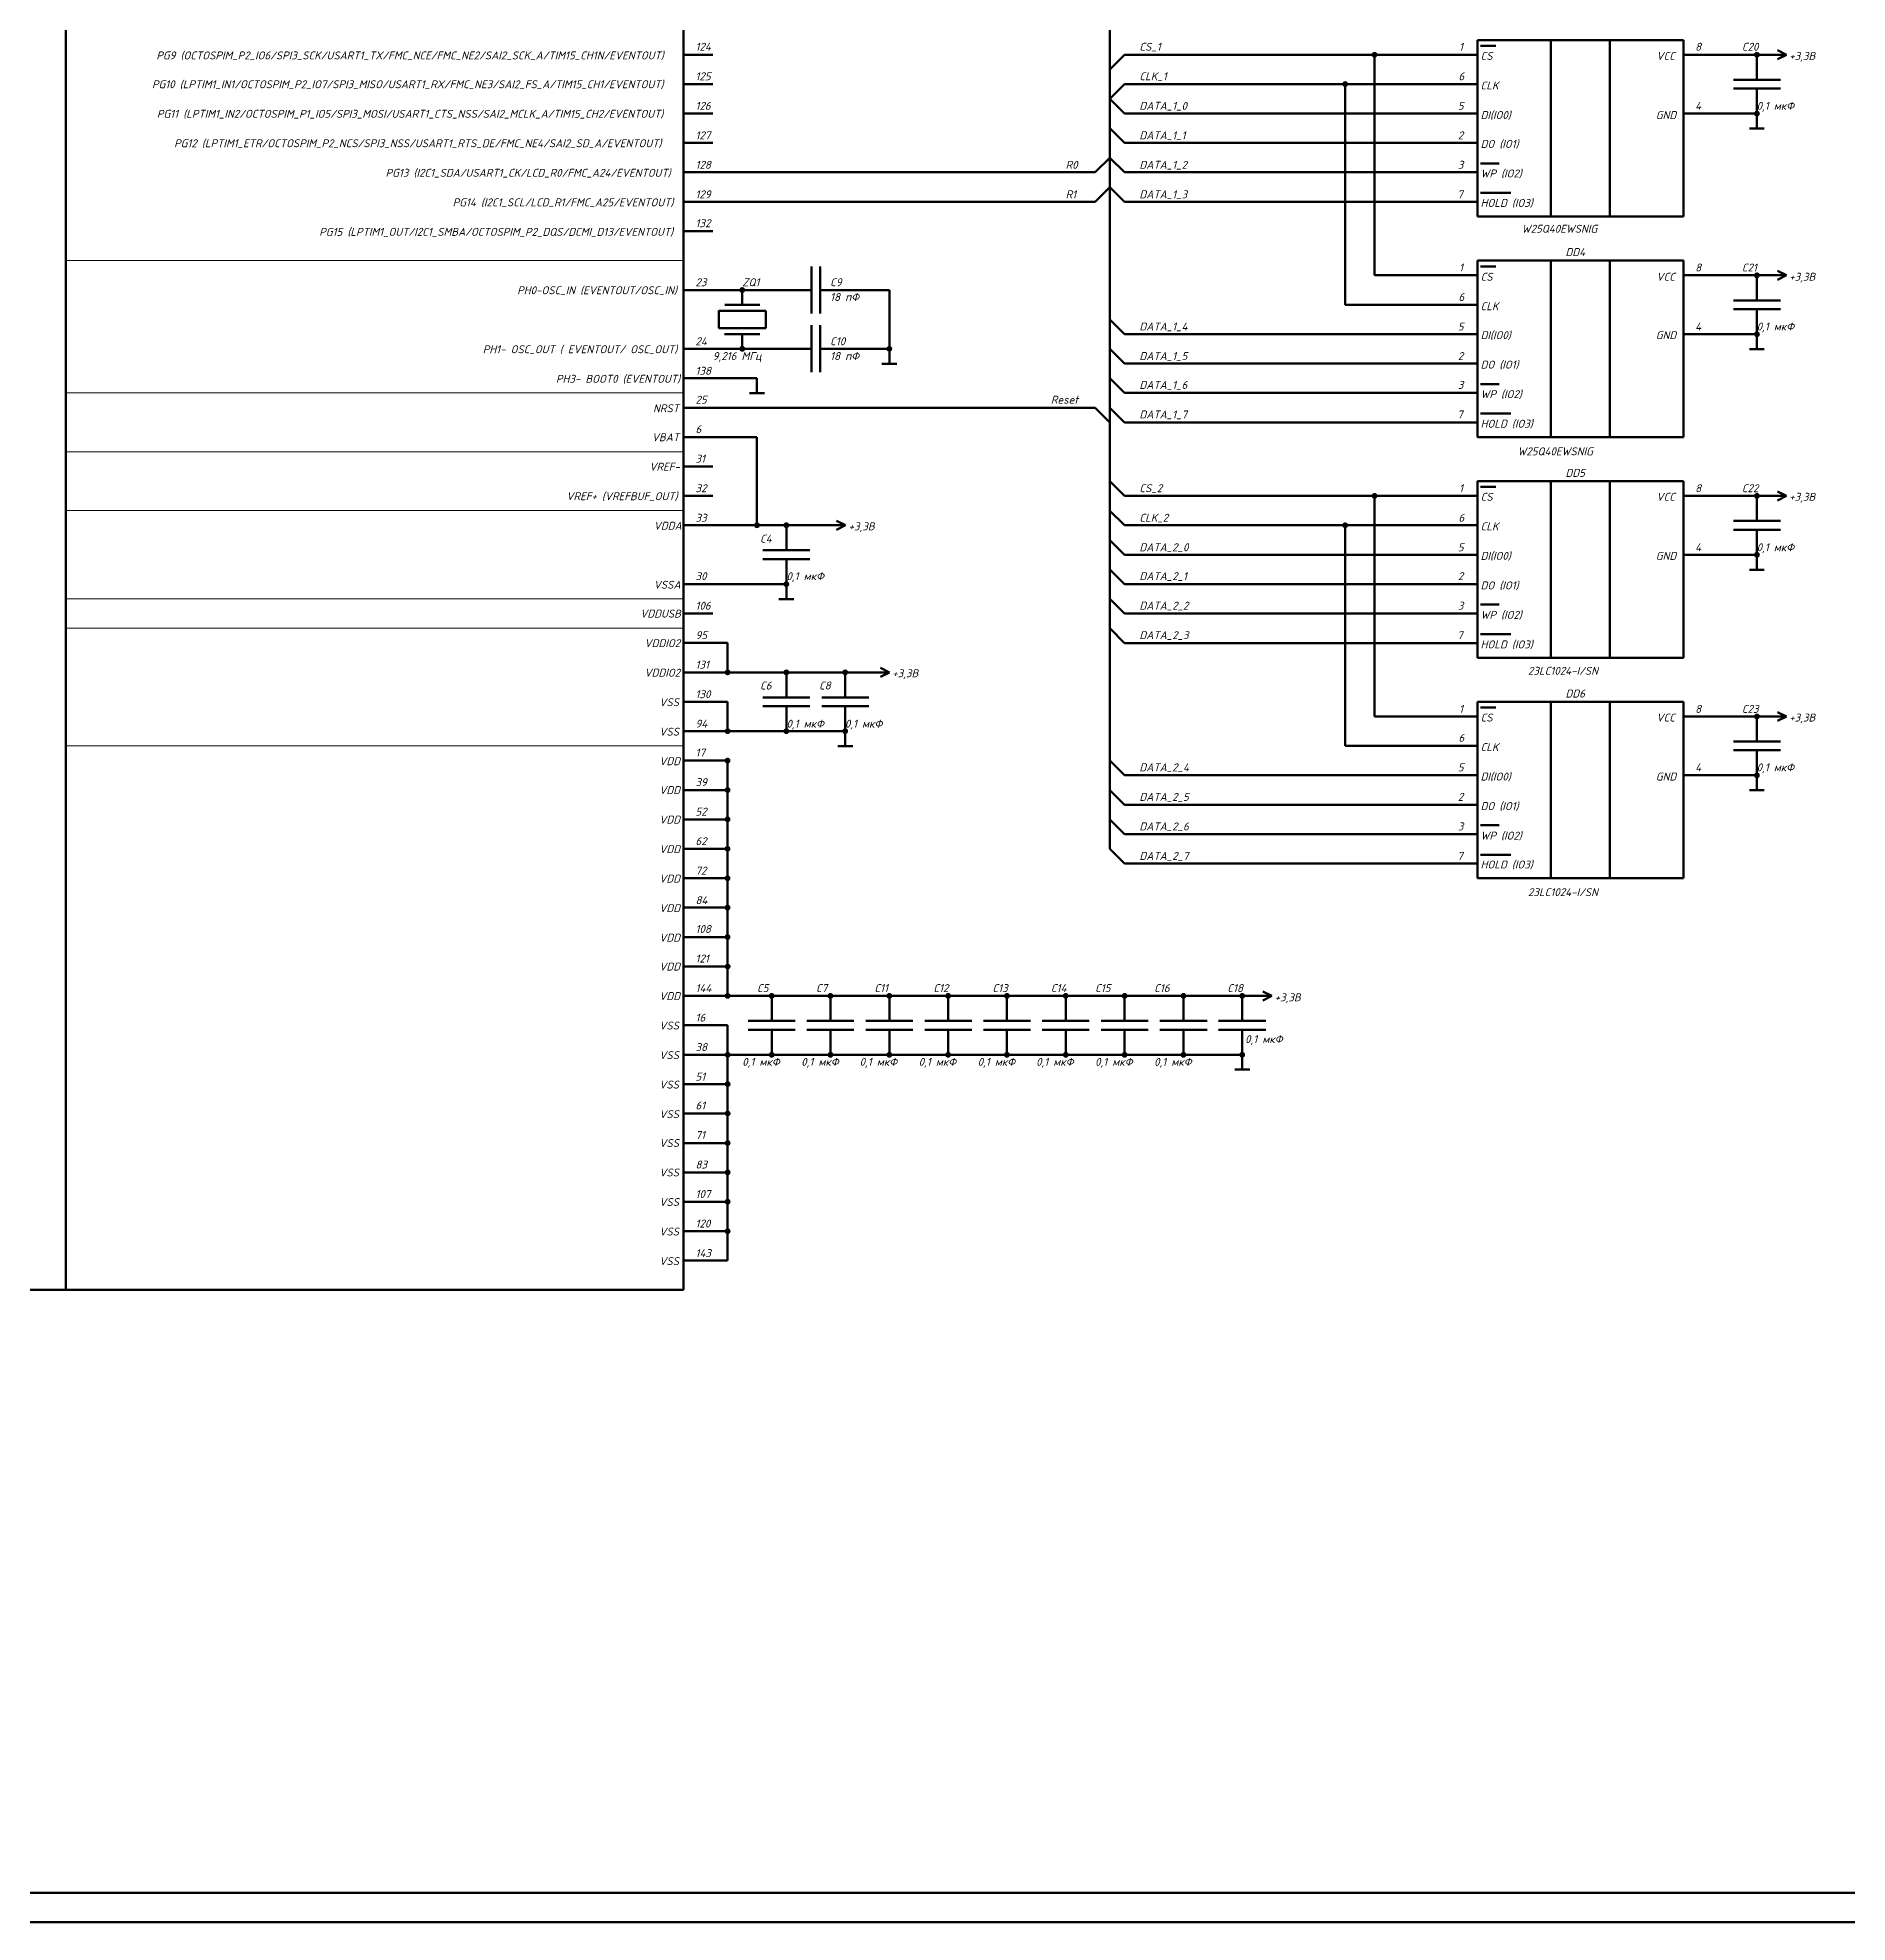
# Model space of a CAD drawing. Header units: inches. Extents: x -26 to 1942, y -380 to 599.
# Drawn here: x 281.4 to 589, y 5.2 to 325.6 of the extents above; entities that cross this region are included whole.
import ezdxf

# ---------------------------------------------------------------- set-up
doc = ezdxf.new("R2010")
doc.units = ezdxf.units.IN
for name, color, linetype, lineweight in [('bus', 5, 'Continuous', 80), ('OSN25', 2, 'Continuous', 20), ('OSN50', 3, 'Continuous', 50), ('TEXT', 1, 'Continuous', 30)]:
    doc.layers.add(name, color=color, linetype=linetype, lineweight=lineweight)
doc.styles.add('ISOCPEUR0', font='isocpeur.ttf', dxfattribs={"height": 2.87999})

msp = doc.modelspace()

# ---------------------------------------------------------------- hatches: boundary and pattern name
at = {"layer": 'OSN50'}
h = msp.add_hatch(color=256, dxfattribs=at)
edge = h.paths.add_edge_path()
edge.add_arc((508.66, 322.73), 0.5, 0, 360)
h = msp.add_hatch(color=256, dxfattribs=at)
edge = h.paths.add_edge_path()
edge.add_arc((573.67, 322.73), 0.5, 0, 360)
h = msp.add_hatch(color=256, dxfattribs=at)
edge = h.paths.add_edge_path()
edge.add_arc((503.67, 317.74), 0.5, 0, 360)
h = msp.add_hatch(color=256, dxfattribs=at)
edge = h.paths.add_edge_path()
edge.add_arc((573.67, 312.72), 0.5, 0, 360)
h = msp.add_hatch(color=256, dxfattribs=at)
edge = h.paths.add_edge_path()
edge.add_arc((573.67, 285.23), 0.5, 0, 360)
h = msp.add_hatch(color=256, dxfattribs=at)
edge = h.paths.add_edge_path()
edge.add_arc((401.16, 282.73), 0.5, 0, 360)
h = msp.add_hatch(color=256, dxfattribs=at)
edge = h.paths.add_edge_path()
edge.add_arc((573.67, 275.22), 0.5, 0, 360)
h = msp.add_hatch(color=256, dxfattribs=at)
edge = h.paths.add_edge_path()
edge.add_arc((401.16, 272.74), 0.5, 0, 360)
h = msp.add_hatch(color=256, dxfattribs=at)
edge = h.paths.add_edge_path()
edge.add_arc((426.17, 272.74), 0.5, 0, 360)
h = msp.add_hatch(color=256, dxfattribs=at)
edge = h.paths.add_edge_path()
edge.add_arc((508.66, 247.73), 0.5, 0, 360)
h = msp.add_hatch(color=256, dxfattribs=at)
edge = h.paths.add_edge_path()
edge.add_arc((573.67, 247.73), 0.5, 0, 360)
h = msp.add_hatch(color=256, dxfattribs=at)
edge = h.paths.add_edge_path()
edge.add_arc((403.67, 242.74), 0.5, 0, 360)
h = msp.add_hatch(color=256, dxfattribs=at)
edge = h.paths.add_edge_path()
edge.add_arc((408.66, 242.74), 0.5, 0, 360)
h = msp.add_hatch(color=256, dxfattribs=at)
edge = h.paths.add_edge_path()
edge.add_arc((503.67, 242.74), 0.5, 0, 360)
h = msp.add_hatch(color=256, dxfattribs=at)
edge = h.paths.add_edge_path()
edge.add_arc((573.67, 237.72), 0.5, 0, 360)
h = msp.add_hatch(color=256, dxfattribs=at)
edge = h.paths.add_edge_path()
edge.add_arc((408.66, 232.73), 0.5, 0, 360)
h = msp.add_hatch(color=256, dxfattribs=at)
edge = h.paths.add_edge_path()
edge.add_arc((398.68, 217.73), 0.5, 0, 360)
h = msp.add_hatch(color=256, dxfattribs=at)
edge = h.paths.add_edge_path()
edge.add_arc((408.66, 217.73), 0.5, 0, 360)
h = msp.add_hatch(color=256, dxfattribs=at)
edge = h.paths.add_edge_path()
edge.add_arc((418.67, 217.73), 0.5, 0, 360)
h = msp.add_hatch(color=256, dxfattribs=at)
edge = h.paths.add_edge_path()
edge.add_arc((573.67, 210.23), 0.5, 0, 360)
h = msp.add_hatch(color=256, dxfattribs=at)
edge = h.paths.add_edge_path()
edge.add_arc((398.68, 207.73), 0.5, 0, 360)
h = msp.add_hatch(color=256, dxfattribs=at)
edge = h.paths.add_edge_path()
edge.add_arc((408.66, 207.73), 0.5, 0, 360)
h = msp.add_hatch(color=256, dxfattribs=at)
edge = h.paths.add_edge_path()
edge.add_arc((418.67, 207.73), 0.5, 0, 360)
h = msp.add_hatch(color=256, dxfattribs=at)
edge = h.paths.add_edge_path()
edge.add_arc((398.66, 202.73), 0.5, 0, 360)
h = msp.add_hatch(color=256, dxfattribs=at)
edge = h.paths.add_edge_path()
edge.add_arc((573.67, 200.23), 0.5, 0, 360)
h = msp.add_hatch(color=256, dxfattribs=at)
edge = h.paths.add_edge_path()
edge.add_arc((398.66, 197.73), 0.5, 0, 360)
h = msp.add_hatch(color=256, dxfattribs=at)
edge = h.paths.add_edge_path()
edge.add_arc((398.66, 192.74), 0.5, 0, 360)
h = msp.add_hatch(color=256, dxfattribs=at)
edge = h.paths.add_edge_path()
edge.add_arc((398.66, 187.74), 0.5, 0, 360)
h = msp.add_hatch(color=256, dxfattribs=at)
edge = h.paths.add_edge_path()
edge.add_arc((398.66, 182.73), 0.5, 0, 360)
h = msp.add_hatch(color=256, dxfattribs=at)
edge = h.paths.add_edge_path()
edge.add_arc((398.66, 177.74), 0.5, 0, 360)
h = msp.add_hatch(color=256, dxfattribs=at)
edge = h.paths.add_edge_path()
edge.add_arc((398.66, 172.74), 0.5, 0, 360)
h = msp.add_hatch(color=256, dxfattribs=at)
edge = h.paths.add_edge_path()
edge.add_arc((398.68, 167.72), 0.5, 0, 360)
h = msp.add_hatch(color=256, dxfattribs=at)
edge = h.paths.add_edge_path()
edge.add_arc((398.68, 162.73), 0.5, 0, 360)
h = msp.add_hatch(color=256, dxfattribs=at)
edge = h.paths.add_edge_path()
edge.add_arc((406.17, 162.73), 0.5, 0, 360)
h = msp.add_hatch(color=256, dxfattribs=at)
edge = h.paths.add_edge_path()
edge.add_arc((416.16, 162.73), 0.5, 0, 360)
h = msp.add_hatch(color=256, dxfattribs=at)
edge = h.paths.add_edge_path()
edge.add_arc((426.17, 162.73), 0.5, 0, 360)
h = msp.add_hatch(color=256, dxfattribs=at)
edge = h.paths.add_edge_path()
edge.add_arc((436.17, 162.73), 0.5, 0, 360)
h = msp.add_hatch(color=256, dxfattribs=at)
edge = h.paths.add_edge_path()
edge.add_arc((446.16, 162.73), 0.5, 0, 360)
h = msp.add_hatch(color=256, dxfattribs=at)
edge = h.paths.add_edge_path()
edge.add_arc((456.16, 162.73), 0.5, 0, 360)
h = msp.add_hatch(color=256, dxfattribs=at)
edge = h.paths.add_edge_path()
edge.add_arc((466.17, 162.73), 0.5, 0, 360)
h = msp.add_hatch(color=256, dxfattribs=at)
edge = h.paths.add_edge_path()
edge.add_arc((476.18, 162.73), 0.5, 0, 360)
h = msp.add_hatch(color=256, dxfattribs=at)
edge = h.paths.add_edge_path()
edge.add_arc((486.16, 162.73), 0.5, 0, 360)
h = msp.add_hatch(color=256, dxfattribs=at)
edge = h.paths.add_edge_path()
edge.add_arc((398.68, 152.72), 0.5, 0, 360)
h = msp.add_hatch(color=256, dxfattribs=at)
edge = h.paths.add_edge_path()
edge.add_arc((406.17, 152.72), 0.5, 0, 360)
h = msp.add_hatch(color=256, dxfattribs=at)
edge = h.paths.add_edge_path()
edge.add_arc((416.16, 152.72), 0.5, 0, 360)
h = msp.add_hatch(color=256, dxfattribs=at)
edge = h.paths.add_edge_path()
edge.add_arc((426.17, 152.72), 0.5, 0, 360)
h = msp.add_hatch(color=256, dxfattribs=at)
edge = h.paths.add_edge_path()
edge.add_arc((436.17, 152.72), 0.5, 0, 360)
h = msp.add_hatch(color=256, dxfattribs=at)
edge = h.paths.add_edge_path()
edge.add_arc((446.16, 152.72), 0.5, 0, 360)
h = msp.add_hatch(color=256, dxfattribs=at)
edge = h.paths.add_edge_path()
edge.add_arc((456.16, 152.72), 0.5, 0, 360)
h = msp.add_hatch(color=256, dxfattribs=at)
edge = h.paths.add_edge_path()
edge.add_arc((466.17, 152.72), 0.5, 0, 360)
h = msp.add_hatch(color=256, dxfattribs=at)
edge = h.paths.add_edge_path()
edge.add_arc((476.18, 152.72), 0.5, 0, 360)
h = msp.add_hatch(color=256, dxfattribs=at)
edge = h.paths.add_edge_path()
edge.add_arc((486.16, 152.72), 0.5, 0, 360)
h = msp.add_hatch(color=256, dxfattribs=at)
edge = h.paths.add_edge_path()
edge.add_arc((398.68, 147.73), 0.5, 0, 360)
h = msp.add_hatch(dxfattribs=at)
h.set_pattern_fill('ANGLE', color=256, style=0)
h.set_pattern_definition([(0, (0, 0), (0, 6.985), [5.08, -1.905]), (90, (0, 0), (-6.985, 4e-16), [5.08, -1.905])])
edge = h.paths.add_edge_path()
edge.add_arc((540.01, 147.48), 0.5, 0, 360)
h = msp.add_hatch(color=256, dxfattribs=at)
edge = h.paths.add_edge_path()
edge.add_arc((398.68, 142.74), 0.5, 0, 360)
h = msp.add_hatch(color=256, dxfattribs=at)
edge = h.paths.add_edge_path()
edge.add_arc((398.68, 137.72), 0.5, 0, 360)
h = msp.add_hatch(color=256, dxfattribs=at)
edge = h.paths.add_edge_path()
edge.add_arc((398.68, 132.73), 0.5, 0, 360)
h = msp.add_hatch(color=256, dxfattribs=at)
edge = h.paths.add_edge_path()
edge.add_arc((398.68, 127.74), 0.5, 0, 360)
h = msp.add_hatch(color=256, dxfattribs=at)
edge = h.paths.add_edge_path()
edge.add_arc((398.68, 122.72), 0.5, 0, 360)

# ---------------------------------------------------------------- linework, layer by layer
at = {"layer": 'bus'}
msp.add_line((463.66, 560.23), (463.66, 187.74), dxfattribs=at)
at = {"layer": 'OSN25'}
for p, q in [((391.16, 287.74), (286.16, 287.74)), ((391.16, 265.24), (286.16, 265.24)), ((391.16, 255.23), (286.16, 255.23)), ((391.16, 245.24), (286.16, 245.24)), ((391.16, 230.24), (286.16, 230.24)), ((391.16, 225.23), (286.16, 225.23)), ((391.16, 205.23), (286.16, 205.23)), ((814.65, 5.24), (-26.35, 5.24))]:
    msp.add_line(p, q, dxfattribs=at)
at = {"layer": 'OSN50'}
for p, q in [((286.16, 542.72), (286.16, 112.74)), ((391.18, 542.72), (391.18, 112.74)), ((526.17, 325.23), (526.17, 295.24)), ((526.17, 325.23), (561.16, 325.23)), ((527.84, 324.24), (526.66, 324.24)), ((529.3, 324.24), (527.84, 324.24)), ((538.66, 295.24), (538.66, 325.23)), ((548.67, 325.23), (548.67, 295.24)), ((561.16, 325.23), (561.16, 295.24)), ((391.16, 322.74), (396.17, 322.74)), ((463.66, 320.22), (466.17, 322.73)), ((508.66, 322.73), (466.17, 322.73)), ((466.17, 322.73), (466.17, 322.73)), ((508.66, 285.23), (508.66, 322.73)), ((521.18, 322.73), (508.66, 322.73)), ((526.17, 322.73), (521.18, 322.73)), ((561.16, 322.73), (566.18, 322.73)), ((573.67, 322.73), (566.18, 322.73)), ((573.67, 318.62), (573.67, 322.73)), ((576.16, 322.73), (573.67, 322.73)), ((576.16, 322.73), (578.72, 322.73)), ((578.72, 322.73), (577.18, 323.48)), ((578.72, 322.73), (577.18, 321.97)), ((391.16, 317.74), (396.17, 317.74)), ((463.66, 315.23), (466.17, 317.74)), ((503.67, 317.74), (466.17, 317.74)), ((466.17, 317.74), (466.17, 317.74)), ((503.67, 317.74), (503.67, 280.24)), ((521.18, 317.74), (503.67, 317.74)), ((526.17, 317.74), (521.18, 317.74)), ((577.67, 318.47), (569.68, 318.47)), ((466.17, 312.72), (463.66, 315.23)), ((569.68, 316.98), (577.67, 316.98)), ((573.67, 316.82), (573.67, 312.72)), ((391.16, 312.73), (396.17, 312.73)), ((521.18, 312.72), (466.17, 312.72)), ((466.17, 312.72), (466.17, 312.72)), ((466.17, 312.72), (466.17, 312.72)), ((526.17, 312.72), (521.18, 312.72)), ((561.16, 312.72), (566.18, 312.72)), ((573.67, 312.72), (566.18, 312.72)), ((573.67, 312.72), (573.67, 310.18)), ((391.16, 307.73), (396.17, 307.73)), ((466.17, 307.73), (463.66, 310.24)), ((521.18, 307.73), (466.17, 307.73)), ((526.17, 307.73), (521.18, 307.73)), ((572.39, 310.18), (574.93, 310.18)), ((461.15, 302.74), (463.66, 305.22)), ((466.17, 302.74), (463.66, 305.22)), ((391.16, 302.74), (396.17, 302.74)), ((461.15, 302.74), (396.17, 302.74)), ((461.15, 302.74), (461.15, 302.74)), ((521.18, 302.74), (466.17, 302.74)), ((466.17, 302.74), (466.17, 302.74)), ((526.17, 302.74), (521.18, 302.74)), ((528.49, 304.25), (526.66, 304.25)), ((529.83, 304.25), (528.49, 304.25)), ((461.15, 297.72), (463.66, 300.23)), ((466.17, 297.72), (463.66, 300.23)), ((528, 299.26), (526.66, 299.26)), ((529.33, 299.26), (528, 299.26)), ((530.51, 299.26), (529.33, 299.26)), ((531.81, 299.26), (530.51, 299.26)), ((391.16, 297.73), (396.17, 297.73)), ((461.15, 297.72), (396.17, 297.72)), ((461.15, 297.72), (461.15, 297.72)), ((521.18, 297.72), (466.17, 297.72)), ((466.17, 297.72), (466.17, 297.72)), ((526.17, 297.72), (521.18, 297.72)), ((526.17, 295.24), (561.16, 295.24)), ((391.16, 292.73), (396.17, 292.73)), ((412.92, 286.72), (412.92, 278.72)), ((414.41, 278.72), (414.41, 286.72)), ((521.18, 285.23), (508.66, 285.23)), ((526.17, 285.23), (521.18, 285.23)), ((526.17, 287.74), (526.17, 257.74)), ((526.17, 287.74), (561.16, 287.74)), ((527.84, 286.74), (526.66, 286.74)), ((529.3, 286.74), (527.84, 286.74)), ((538.66, 257.74), (538.66, 287.74)), ((548.67, 287.74), (548.67, 257.74)), ((561.16, 287.74), (561.16, 257.74)), ((561.16, 285.23), (566.18, 285.23)), ((573.67, 285.23), (566.18, 285.23)), ((573.67, 281.13), (573.67, 285.23)), ((576.16, 285.23), (573.67, 285.23)), ((576.16, 285.23), (578.72, 285.23)), ((578.72, 285.23), (577.18, 285.99)), ((578.72, 285.23), (577.18, 284.47)), ((391.16, 282.73), (396.17, 282.73)), ((401.16, 282.72), (396.17, 282.72)), ((401.16, 280.24), (401.16, 282.73)), ((408.66, 282.72), (401.16, 282.72)), ((412.76, 282.72), (408.66, 282.72)), ((414.56, 282.72), (418.67, 282.72)), ((418.67, 282.72), (426.17, 282.72)), ((426.17, 282.72), (426.17, 272.74)), ((397.16, 279.23), (397.16, 276.24)), ((397.16, 279.22), (405.16, 279.22)), ((404.16, 280.24), (398.18, 280.24)), ((405.16, 279.22), (405.16, 276.24)), ((503.67, 280.24), (521.18, 280.24)), ((526.17, 280.24), (521.18, 280.24)), ((577.67, 280.97), (569.68, 280.97)), ((569.68, 279.48), (577.67, 279.48)), ((573.67, 279.32), (573.67, 275.22)), ((405.16, 276.24), (397.16, 276.24)), ((412.92, 276.74), (412.92, 268.74)), ((414.41, 268.74), (414.41, 276.74)), ((466.17, 275.22), (463.66, 277.73)), ((391.16, 272.74), (396.17, 272.74)), ((401.16, 272.74), (396.17, 272.74)), ((398.17, 275.23), (401.16, 275.23)), ((401.16, 275.23), (401.16, 272.74)), ((404.16, 275.22), (401.16, 275.22)), ((408.66, 272.74), (401.16, 272.74)), ((412.76, 272.74), (408.66, 272.74)), ((414.56, 272.74), (418.67, 272.74)), ((426.17, 272.74), (418.67, 272.74)), ((426.17, 272.74), (426.17, 270.18)), ((466.17, 270.23), (463.66, 272.74)), ((521.18, 275.22), (466.17, 275.22)), ((526.17, 275.22), (521.18, 275.22)), ((521.18, 275.22), (521.18, 275.22)), ((561.16, 275.22), (566.18, 275.22)), ((573.67, 275.22), (566.18, 275.22)), ((572.39, 272.69), (574.93, 272.69)), ((573.67, 275.22), (573.67, 272.69)), ((424.88, 270.18), (427.45, 270.18)), ((521.18, 270.23), (466.17, 270.23)), ((526.17, 270.23), (521.18, 270.23)), ((391.16, 267.73), (396.17, 267.73)), ((403.67, 267.72), (396.17, 267.72)), ((403.67, 267.72), (403.67, 265.19)), ((466.17, 265.24), (463.66, 267.72)), ((528.49, 266.75), (526.66, 266.75)), ((529.83, 266.75), (528.49, 266.75)), ((391.16, 262.73), (396.17, 262.73)), ((461.15, 262.73), (396.17, 262.73)), ((402.39, 265.19), (404.95, 265.19)), ((461.15, 262.73), (463.66, 260.22)), ((461.15, 262.73), (461.15, 262.73)), ((466.17, 260.22), (463.66, 262.73)), ((521.18, 265.24), (466.17, 265.24)), ((526.17, 265.24), (521.18, 265.24)), ((521.18, 265.24), (521.18, 265.24)), ((521.18, 260.22), (466.17, 260.22)), ((526.17, 260.22), (521.18, 260.22)), ((528, 261.76), (526.66, 261.76)), ((529.33, 261.76), (528, 261.76)), ((530.51, 261.76), (529.33, 261.76)), ((531.81, 261.76), (530.51, 261.76)), ((391.16, 257.74), (396.17, 257.74)), ((396.17, 257.74), (403.67, 257.74)), ((403.67, 257.74), (403.67, 242.74)), ((526.17, 257.74), (561.16, 257.74)), ((391.16, 252.74), (396.17, 252.74)), ((466.17, 247.73), (463.66, 250.24)), ((526.17, 250.24), (526.17, 220.22)), ((526.17, 250.24), (561.16, 250.24)), ((538.66, 220.22), (538.66, 250.24)), ((548.67, 250.24), (548.67, 220.22)), ((561.16, 250.24), (561.16, 220.22)), ((391.16, 247.73), (396.17, 247.73)), ((508.66, 247.73), (466.17, 247.73)), ((466.17, 247.73), (466.17, 247.73)), ((508.66, 247.73), (508.66, 210.23)), ((521.18, 247.73), (508.66, 247.73)), ((526.17, 247.73), (521.18, 247.73)), ((527.84, 249.25), (526.66, 249.25)), ((529.3, 249.25), (527.84, 249.25)), ((561.16, 247.73), (566.18, 247.73)), ((573.67, 247.73), (566.18, 247.73)), ((573.67, 243.63), (573.67, 247.73)), ((576.16, 247.73), (573.67, 247.73)), ((576.16, 247.73), (578.72, 247.73)), ((578.72, 247.73), (577.18, 248.49)), ((578.72, 247.73), (577.18, 246.97)), ((418.72, 242.74), (417.18, 243.5)), ((466.17, 242.74), (463.66, 245.22)), ((391.16, 242.74), (396.17, 242.74)), ((403.67, 242.74), (396.17, 242.74)), ((403.67, 242.74), (408.66, 242.74)), ((408.66, 238.64), (408.66, 242.74)), ((408.66, 242.74), (416.16, 242.74)), ((416.16, 242.74), (418.72, 242.74)), ((418.72, 242.74), (417.18, 241.96)), ((503.67, 242.74), (466.17, 242.74)), ((503.67, 242.74), (503.67, 205.22)), ((521.18, 242.74), (503.67, 242.74)), ((526.17, 242.74), (521.18, 242.74)), ((577.67, 243.47), (569.68, 243.47)), ((569.68, 241.98), (577.67, 241.98)), ((573.67, 241.83), (573.67, 237.72)), ((412.66, 238.48), (404.66, 238.48)), ((466.17, 237.72), (463.66, 240.23)), ((521.18, 237.72), (466.17, 237.72)), ((526.17, 237.72), (521.18, 237.72)), ((561.16, 237.72), (566.18, 237.72)), ((573.67, 237.72), (566.18, 237.72)), ((573.67, 237.72), (573.67, 235.19)), ((404.66, 236.97), (412.66, 236.97)), ((408.66, 236.84), (408.66, 232.73)), ((466.17, 232.73), (463.66, 235.24)), ((572.39, 235.19), (574.93, 235.19)), ((391.16, 232.73), (396.17, 232.73)), ((408.66, 232.73), (396.17, 232.73)), ((408.66, 232.73), (408.66, 230.2)), ((521.18, 232.73), (466.17, 232.73)), ((526.17, 232.73), (521.18, 232.73)), ((391.16, 227.73), (396.17, 227.73)), ((407.4, 230.2), (409.94, 230.2)), ((466.17, 227.74), (463.66, 230.22)), ((521.18, 227.74), (466.17, 227.74)), ((526.17, 227.74), (521.18, 227.74)), ((528.49, 229.26), (526.66, 229.26)), ((529.83, 229.26), (528.49, 229.26)), ((466.17, 222.72), (463.66, 225.23)), ((391.16, 222.74), (396.17, 222.74)), ((396.17, 222.74), (398.66, 222.74)), ((398.66, 222.74), (398.66, 217.73)), ((521.18, 222.72), (466.17, 222.72)), ((526.17, 222.72), (521.18, 222.72)), ((521.18, 222.72), (521.18, 222.72)), ((528, 224.24), (526.66, 224.24)), ((529.33, 224.24), (528, 224.24)), ((530.51, 224.24), (529.33, 224.24)), ((531.81, 224.24), (530.51, 224.24)), ((426.22, 217.73), (424.68, 218.49)), ((526.17, 220.22), (561.16, 220.22)), ((391.16, 217.73), (396.17, 217.73)), ((398.68, 217.73), (396.17, 217.73)), ((408.66, 217.73), (398.68, 217.73)), ((408.66, 213.63), (408.66, 217.73)), ((418.67, 217.73), (408.66, 217.73)), ((418.67, 213.63), (418.67, 217.73)), ((423.66, 217.73), (418.67, 217.73)), ((423.66, 217.73), (426.22, 217.73)), ((426.22, 217.73), (424.68, 216.98)), ((391.16, 212.73), (396.17, 212.73)), ((396.17, 212.73), (398.66, 212.73)), ((398.66, 212.73), (398.66, 207.74)), ((412.66, 213.47), (404.66, 213.47)), ((404.66, 211.98), (412.66, 211.98)), ((408.66, 211.83), (408.66, 207.73)), ((422.66, 213.47), (414.67, 213.47)), ((414.67, 211.98), (422.66, 211.98)), ((418.67, 211.83), (418.67, 207.73)), ((526.17, 212.72), (526.17, 182.72)), ((526.17, 212.72), (561.16, 212.72)), ((527.84, 211.75), (526.66, 211.75)), ((529.3, 211.75), (527.84, 211.75)), ((538.66, 182.72), (538.66, 212.72)), ((548.67, 212.72), (548.67, 182.72)), ((561.16, 212.72), (561.16, 182.72)), ((508.66, 210.23), (521.18, 210.23)), ((526.17, 210.23), (521.18, 210.23)), ((561.16, 210.23), (566.18, 210.23)), ((573.67, 210.23), (566.18, 210.23)), ((573.67, 206.13), (573.67, 210.23)), ((576.16, 210.23), (573.67, 210.23)), ((576.16, 210.23), (578.72, 210.23)), ((578.72, 210.23), (577.18, 210.99)), ((578.72, 210.23), (577.18, 209.48)), ((391.16, 207.74), (396.17, 207.74)), ((398.68, 207.73), (396.17, 207.73)), ((408.66, 207.73), (398.68, 207.73)), ((418.67, 207.73), (408.66, 207.73)), ((417.39, 205.19), (419.95, 205.19)), ((418.67, 207.73), (418.67, 205.19)), ((503.67, 205.22), (521.18, 205.22)), ((526.17, 205.22), (521.18, 205.22)), ((577.67, 205.97), (569.68, 205.97)), ((391.16, 202.73), (396.17, 202.73)), ((398.66, 202.73), (396.17, 202.73)), ((398.66, 197.73), (398.66, 202.73)), ((466.17, 200.23), (463.66, 202.73)), ((569.68, 204.49), (577.67, 204.49)), ((573.67, 204.33), (573.67, 200.23)), ((521.18, 200.23), (466.17, 200.23)), ((526.17, 200.23), (521.18, 200.23)), ((561.16, 200.23), (566.18, 200.23)), ((573.67, 200.23), (566.18, 200.23)), ((573.67, 200.23), (573.67, 197.69)), ((391.16, 197.73), (396.17, 197.73)), ((398.66, 197.73), (396.17, 197.73)), ((398.66, 192.74), (398.66, 197.73)), ((466.17, 195.24), (463.66, 197.72)), ((572.39, 197.69), (574.93, 197.69)), ((391.16, 192.74), (396.17, 192.74)), ((396.17, 192.74), (398.66, 192.74)), ((398.66, 187.74), (398.66, 192.74)), ((466.17, 190.22), (463.66, 192.73)), ((521.18, 195.24), (466.17, 195.24)), ((466.17, 195.24), (466.17, 195.24)), ((526.17, 195.24), (521.18, 195.24)), ((521.18, 195.24), (521.18, 195.24)), ((521.18, 190.22), (466.17, 190.22)), ((526.17, 190.22), (521.18, 190.22)), ((521.18, 190.22), (521.18, 190.22)), ((528.49, 191.76), (526.66, 191.76)), ((529.83, 191.76), (528.49, 191.76)), ((391.16, 187.74), (396.17, 187.74)), ((396.17, 187.74), (398.66, 187.74)), ((398.66, 182.73), (398.66, 187.74)), ((466.17, 185.23), (463.66, 187.74)), ((528, 186.74), (526.66, 186.74)), ((529.33, 186.74), (528, 186.74)), ((530.51, 186.74), (529.33, 186.74)), ((531.81, 186.74), (530.51, 186.74)), ((391.16, 182.73), (396.17, 182.73)), ((396.17, 182.73), (398.66, 182.73)), ((398.66, 177.74), (398.66, 182.73)), ((521.18, 185.23), (466.17, 185.23)), ((466.17, 185.23), (466.17, 185.23)), ((466.17, 185.23), (466.17, 185.23)), ((526.17, 185.23), (521.18, 185.23)), ((526.17, 182.72), (561.16, 182.72)), ((391.16, 177.74), (396.17, 177.74)), ((398.66, 177.74), (396.17, 177.74)), ((398.66, 172.74), (398.66, 177.74)), ((391.16, 172.74), (396.17, 172.74)), ((398.68, 172.74), (396.17, 172.74)), ((398.68, 167.72), (398.68, 172.74)), ((391.18, 167.72), (396.17, 167.72)), ((398.68, 167.72), (396.17, 167.72)), ((398.68, 162.73), (398.68, 167.72)), ((491.21, 162.73), (489.69, 163.49)), ((391.18, 162.73), (396.17, 162.73)), ((396.17, 162.73), (398.68, 162.73)), ((398.68, 162.73), (406.17, 162.73)), ((406.17, 158.63), (406.17, 162.73)), ((406.17, 162.73), (416.16, 162.73)), ((416.16, 158.63), (416.16, 162.73)), ((416.16, 162.73), (426.17, 162.73)), ((426.17, 158.63), (426.17, 162.73)), ((426.17, 162.73), (436.17, 162.73)), ((436.17, 158.63), (436.17, 162.73)), ((436.17, 162.73), (446.16, 162.73)), ((446.16, 158.63), (446.16, 162.73)), ((446.16, 162.73), (456.16, 162.73)), ((456.16, 158.63), (456.16, 162.73)), ((456.16, 162.73), (466.17, 162.73)), ((466.17, 158.63), (466.17, 162.73)), ((466.17, 162.73), (476.18, 162.73)), ((476.18, 158.63), (476.18, 162.73)), ((476.18, 162.73), (486.16, 162.73)), ((486.16, 158.63), (486.16, 162.73)), ((486.16, 162.73), (488.67, 162.73)), ((488.67, 162.73), (491.21, 162.73)), ((491.21, 162.73), (489.69, 161.97)), ((391.18, 157.74), (396.17, 157.74)), ((396.17, 157.74), (398.68, 157.74)), ((398.68, 157.74), (398.68, 152.72)), ((410.17, 158.47), (402.18, 158.47)), ((420.16, 158.47), (412.16, 158.47)), ((430.16, 158.47), (422.17, 158.47)), ((440.17, 158.47), (432.18, 158.47)), ((450.18, 158.47), (442.16, 158.47)), ((460.16, 158.47), (452.17, 158.47)), ((470.17, 158.47), (462.17, 158.47)), ((480.18, 158.47), (472.16, 158.47)), ((490.16, 158.47), (482.16, 158.47)), ((402.18, 156.98), (410.17, 156.98)), ((406.17, 156.82), (406.17, 152.72)), ((412.16, 156.98), (420.16, 156.98)), ((416.16, 156.82), (416.16, 152.72)), ((422.17, 156.98), (430.16, 156.98)), ((426.17, 156.82), (426.17, 152.72)), ((432.18, 156.98), (440.17, 156.98)), ((436.17, 156.82), (436.17, 152.72)), ((442.16, 156.98), (450.18, 156.98)), ((446.16, 156.82), (446.16, 152.72)), ((452.17, 156.98), (460.16, 156.98)), ((456.16, 156.82), (456.16, 152.72)), ((462.17, 156.98), (470.17, 156.98)), ((466.17, 156.82), (466.17, 152.72)), ((472.16, 156.98), (480.18, 156.98)), ((476.18, 156.82), (476.18, 152.72)), ((482.16, 156.98), (490.16, 156.98)), ((486.16, 156.82), (486.16, 152.72)), ((391.18, 152.72), (396.17, 152.72)), ((398.68, 152.72), (396.17, 152.72)), ((406.17, 152.72), (398.68, 152.72)), ((398.68, 152.72), (398.68, 147.73)), ((416.16, 152.72), (406.17, 152.72)), ((426.17, 152.72), (416.16, 152.72)), ((436.17, 152.72), (426.17, 152.72)), ((446.16, 152.72), (436.17, 152.72)), ((456.16, 152.72), (446.16, 152.72)), ((466.17, 152.72), (456.16, 152.72)), ((476.18, 152.72), (466.17, 152.72)), ((486.16, 152.72), (476.18, 152.72)), ((486.16, 152.72), (486.16, 150.19)), ((391.18, 147.73), (396.17, 147.73)), ((398.68, 147.73), (396.17, 147.73)), ((398.68, 147.73), (398.68, 142.74)), ((484.91, 150.19), (487.44, 150.19)), ((391.18, 142.74), (396.17, 142.74)), ((396.17, 142.74), (398.68, 142.74)), ((398.68, 142.74), (398.68, 137.72)), ((391.18, 137.72), (396.17, 137.72)), ((396.17, 137.72), (398.68, 137.72)), ((398.68, 137.72), (398.68, 132.73)), ((391.18, 132.73), (396.17, 132.73)), ((396.17, 132.73), (398.68, 132.73)), ((398.68, 132.73), (398.68, 127.74)), ((391.18, 127.74), (396.17, 127.74)), ((396.17, 127.74), (398.68, 127.74)), ((398.68, 127.74), (398.68, 122.72)), ((391.18, 122.72), (396.17, 122.72)), ((396.17, 122.72), (398.68, 122.72)), ((398.68, 122.72), (398.68, 117.73)), ((391.18, 117.73), (396.17, 117.73)), ((398.68, 117.73), (396.17, 117.73)), ((391.18, 112.74), (91.17, 112.74)), ((-6.33, 10.23), (809.66, 10.23)), ((-26.35, 5.24), (814.65, 5.24)), ((814.65, 5.24), (-26.35, 5.24)), ((-26.35, 5.24), (814.65, 5.24))]:
    msp.add_line(p, q, dxfattribs=at)

# ---------------------------------------------------------------- texts
at = {"layer": 'TEXT', "style": 'ISOCPEUR0', "oblique": 15}
for s, p in [('124', (393.21, 323.41)), ('CS_1', (468.68, 323.41)), ('1', (523.03, 323.41)), ('8', (563.17, 323.41)), ('C20', (571.11, 323.41)), ('PG9 (OCTOSPIM_P2_IO6/SPI3_SCK/USART1_TX/FMC_NCE/FMC_NE2/SAI2_SCK_A/TIM15_CH1N/EVENTOUT)', (301.55, 321.94)), ('CS', (526.69, 321.84)), ('VCC', (556.58, 321.84)), ('+3,3В', (579.16, 321.84)), ('PG10 (LPTIM1_IN1/OCTOSPIM_P2_IO7/SPI3_MISO/USART1_RX/FMC_NE3/SAI2_FS_A/TIM15_CH1/EVENTOUT)', (300.81, 317.03)), ('125', (393.21, 318.39)), ('CLK_1', (468.68, 318.39)), ('6', (522.93, 318.39)), ('CLK', (526.69, 316.82)), ('126', (393.21, 313.37)), ('DATA_1_0', (468.68, 313.37)), ('5', (522.82, 313.37)), ('4', (563.17, 313.37)), ('0,1 мкФ', (573.62, 313.37)), ('PG11 (LPTIM1_IN2/OCTOSPIM_P1_IO5/SPI3_MOSI/USART1_CTS_NSS/SAI2_MCLK_A/TIM15_CH2/EVENTOUT)', (301.65, 312.01)), ('DI(IO0)', (526.69, 311.8)), ('GND', (556.48, 311.8)), ('PG12 (LPTIM1_ETR/OCTOSPIM_P2_NCS/SPI3_NSS/USART1_RTS_DE/FMC_NE4/SAI2_SD_A/EVENTOUT)', (304.58, 307)), ('127', (393.21, 308.35)), ('DATA_1_1', (468.68, 308.35)), ('2', (522.82, 308.35)), ('DO (IO1)', (526.69, 306.89)), ('128', (393.21, 303.34)), ('R0', (456.14, 303.34)), ('DATA_1_2', (468.68, 303.34)), ('3', (522.82, 303.34)), ('PG13 (I2C1_SDA/USART1_CK/LCD_R0/FMC_A24/EVENTOUT)', (340.53, 301.98)), ('WP (IO2)', (526.69, 301.87)), ('PG14 (I2C1_SCL/LCD_R1/FMC_A25/EVENTOUT)', (351.93, 296.96)), ('129', (393.21, 298.32)), ('R1', (456.14, 298.32)), ('DATA_1_3', (468.68, 298.32)), ('7', (522.72, 298.32)), ('HOLD (IO3)', (526.69, 296.86)), ('132', (393.21, 293.41)), ('PG15 (LPTIM1_OUT/I2C1_SMBA/OCTOSPIM_P2_DQS/DCMI_D13/EVENTOUT)', (329.25, 291.94)), ('W25Q40EWSNIG', (533.69, 292.47)), ('DD4', (541.12, 288.5)), ('1', (523.03, 285.88)), ('CS', (526.69, 284.31)), ('VCC', (556.58, 284.31)), ('8', (563.17, 285.88)), ('C21', (571.11, 285.88)), ('+3,3В', (579.16, 284.31)), ('PH0-OSC_IN (EVENTOUT/OSC_IN)', (362.9, 282.01)), ('23', (393.21, 283.37)), ('ZQ1', (401.16, 283.37)), ('C9', (416.1, 283.37)), ('18 пФ', (416.1, 280.87)), ('6', (522.93, 280.87)), ('CLK', (526.69, 279.3)), ('DATA_1_4', (468.68, 275.85)), ('5', (522.82, 275.85)), ('DI(IO0)', (526.69, 274.38)), ('GND', (556.48, 274.38)), ('4', (563.17, 275.85)), ('0,1 мкФ', (573.62, 275.85)), ('PH1- OSC_OUT ( EVENTOUT/ OSC_OUT)', (357.05, 271.98)), ('24', (393.21, 273.34)), ('C10', (416.1, 273.34)), ('138', (393.21, 268.32)), ('9,216 МГц', (396.14, 270.83)), ('18 пФ', (416.1, 270.83)), ('DATA_1_5', (468.68, 270.83)), ('2', (522.82, 270.83)), ('DO (IO1)', (526.69, 269.37)), ('PH3- BOOT0 (EVENTOUT)', (369.49, 266.96)), ('DATA_1_6', (468.68, 265.92)), ('3', (522.82, 265.92)), ('NRST', (386, 261.95)), ('25', (393.21, 263.41)), ('Reset', (453.63, 263.41)), ('WP (IO2)', (526.69, 264.35)), ('6', (393.21, 258.39)), ('DATA_1_7', (468.68, 260.9)), ('7', (522.72, 260.9)), ('HOLD (IO3)', (526.69, 259.33)), ('VBAT', (385.79, 257.03)), ('VREF-', (385.37, 252.02)), ('31', (393.21, 253.38)), ('W25Q40EWSNIG', (532.96, 254.63)), ('DD5', (541.12, 250.97)), ('VREF+ (VREFBUF_OUT)', (371.26, 247)), ('32', (393.21, 248.36)), ('CS_2', (468.68, 248.36)), ('1', (523.03, 248.36)), ('CS', (526.69, 246.9)), ('VCC', (556.58, 246.9)), ('8', (563.17, 248.36)), ('C22', (571.11, 248.36)), ('+3,3В', (579.16, 246.9)), ('33', (393.21, 243.34)), ('CLK_2', (468.68, 243.34)), ('6', (522.93, 243.34)), ('VDDA', (386.11, 241.98)), ('C4', (404.19, 239.79)), ('+3,3В', (419.24, 241.88)), ('CLK', (526.69, 241.88)), ('DATA_2_0', (468.68, 238.32)), ('5', (522.82, 238.32)), ('DI(IO0)', (526.69, 236.86)), ('GND', (556.48, 236.86)), ('4', (563.17, 238.32)), ('0,1 мкФ', (573.62, 238.32)), ('30', (393.21, 233.41)), ('0,1 мкФ', (408.68, 233.41)), ('DATA_2_1', (468.68, 233.41)), ('2', (522.82, 233.41)), ('VSSA', (386.11, 231.95)), ('DO (IO1)', (526.69, 231.84)), ('VDDUSB', (383.81, 227.04)), ('106', (393.21, 228.39)), ('DATA_2_2', (468.68, 228.39)), ('3', (522.82, 228.39)), ('WP (IO2)', (526.69, 226.83)), ('95', (393.21, 223.38)), ('DATA_2_3', (468.68, 223.38)), ('7', (522.72, 223.38)), ('VDDIO2', (384.54, 222.02)), ('HOLD (IO3)', (526.69, 221.81)), ('VDDIO2', (384.54, 217)), ('131', (393.21, 218.36)), ('+3,3В', (426.66, 216.9)), ('23LC1024-I/SN', (534.74, 217.32)), ('130', (393.21, 213.34)), ('C6', (404.19, 214.81)), ('C8', (414.22, 214.81)), ('DD6', (541.12, 213.45)), ('VSS', (387.05, 211.98)), ('1', (523.03, 210.84)), ('8', (563.17, 210.84)), ('C23', (571.11, 210.84)), ('VSS', (387.05, 206.97)), ('94', (393.21, 208.33)), ('0,1 мкФ', (408.68, 208.33)), ('0,1 мкФ', (418.61, 208.33)), ('CS', (526.69, 209.37)), ('VCC', (556.58, 209.37)), ('+3,3В', (579.16, 209.37)), ('6', (522.93, 205.92)), ('CLK', (526.69, 204.35)), ('VDD', (387.05, 201.95)), ('17', (393.21, 203.41)), ('DATA_2_4', (468.68, 200.91)), ('5', (522.82, 200.91)), ('4', (563.17, 200.91)), ('0,1 мкФ', (573.62, 200.91)), ('39', (393.21, 198.4)), ('DI(IO0)', (526.69, 199.34)), ('GND', (556.48, 199.34)), ('VDD', (387.05, 197.04)), ('DATA_2_5', (468.68, 195.89)), ('2', (522.82, 195.89)), ('DO (IO1)', (526.69, 194.32)), ('VDD', (387.05, 192.02)), ('52', (393.21, 193.38)), ('62', (393.21, 188.36)), ('DATA_2_6', (468.68, 190.87)), ('3', (522.82, 190.87)), ('WP (IO2)', (526.69, 189.3)), ('VDD', (387.05, 187)), ('DATA_2_7', (468.68, 185.85)), ('7', (522.72, 185.85)), ('HOLD (IO3)', (526.69, 184.39)), ('VDD', (387.05, 181.99)), ('72', (393.21, 183.35)), ('84', (393.21, 178.33)), ('23LC1024-I/SN', (534.74, 179.69)), ('VDD', (387.05, 176.97)), ('VDD', (387.05, 171.95)), ('108', (393.21, 173.42)), ('VDD', (387.05, 167.04)), ('121', (393.21, 168.4)), ('144', (393.21, 163.38)), ('C5', (403.67, 163.38)), ('C7', (413.7, 163.38)), ('C11', (423.63, 163.38)), ('C12', (433.66, 163.38)), ('C13', (443.7, 163.38)), ('C14', (453.63, 163.38)), ('C15', (461.15, 163.38)), ('C16', (471.19, 163.38)), ('C18', (483.63, 163.38)), ('VDD', (387.05, 162.02)), ('+3,3В', (491.68, 161.81)), ('VSS', (387.05, 157.01)), ('16', (393.21, 158.36)), ('38', (393.21, 153.35)), ('0,1 мкФ', (486.66, 154.71)), ('VSS', (387.05, 151.99)), ('0,1 мкФ', (401.16, 150.84)), ('0,1 мкФ', (411.19, 150.84)), ('0,1 мкФ', (421.12, 150.84)), ('0,1 мкФ', (431.16, 150.84)), ('0,1 мкФ', (441.19, 150.84)), ('0,1 мкФ', (451.12, 150.84)), ('0,1 мкФ', (461.15, 150.84)), ('0,1 мкФ', (471.19, 150.84)), ('VSS', (387.05, 146.97)), ('51', (393.21, 148.33)), ('61', (393.21, 143.42)), ('VSS', (387.05, 141.95)), ('VSS', (387.05, 137.04)), ('71', (393.21, 138.4)), ('83', (393.21, 133.38)), ('VSS', (387.05, 132.03)), ('VSS', (387.05, 127.01)), ('107', (393.21, 128.37)), ('VSS', (387.05, 121.99)), ('120', (393.21, 123.35)), ('143', (393.21, 118.33)), ('VSS', (387.05, 116.97))]:
    msp.add_text(s, height=1.35, dxfattribs=at).set_placement(p)

doc.saveas('drawing.dxf')
